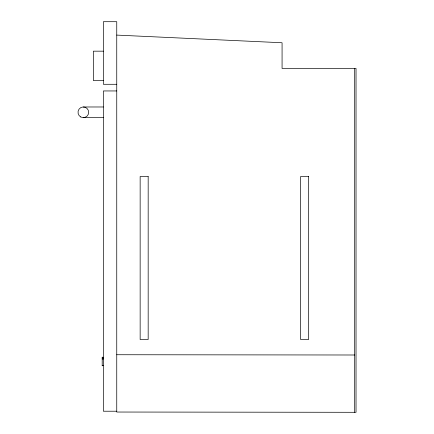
<?xml version="1.0" encoding="UTF-8"?>
<svg xmlns="http://www.w3.org/2000/svg" width="434" height="434" viewBox="0 0 434 434"><rect width="100%" height="100%" fill="white"/><g stroke="black" fill="none" stroke-linecap="round" stroke-linejoin="round"><path stroke-width="0.65" d="M84.706 117.451L83.323 117.636L103.379 117.636M103.379 51.169L93.348 51.169L93.348 80.54L103.379 80.54M116.751 84.288L103.379 84.288L103.379 21.7L116.751 21.7L116.751 412.034L356.026 412.3L356.026 68.431L282.073 68.431L282.073 42.754L116.751 35.094M116.751 90.95L103.379 90.95L103.379 411.22L116.751 411.22M83.323 106.981L103.379 106.981M102.202 357.269L103.379 357.269M102.202 358.777L103.379 358.777M102.202 358.918L103.379 358.918M102.202 365.65L103.379 365.65M116.751 354.735L354.692 355.001M354.692 68.431L354.692 412.3M102.202 357.133L102.202 365.884M148.173 176.519L140.149 176.519L140.149 339.491L148.173 339.491L148.173 176.519M308.628 176.519L300.605 176.519L300.605 339.491L308.628 339.491L308.628 176.519M80.675 116.925A5.333 5.333 0 0 0 88.677 112.308A5.333 5.333 0 0 0 80.675 107.686A5.333 5.333 0 0 0 80.675 116.925"/></g></svg>
